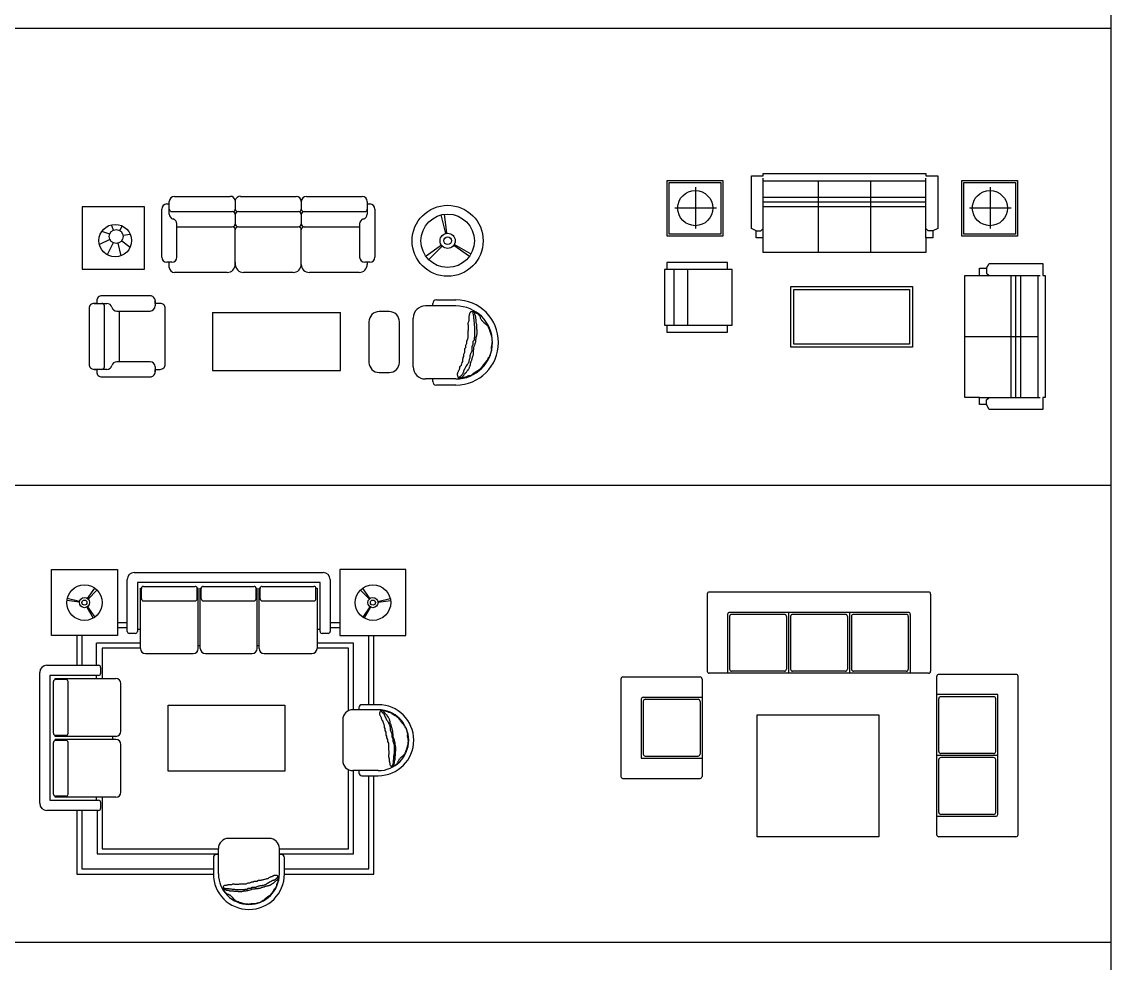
# Model space of a CAD drawing. Header units: millimetres. Extents: x -30782 to 40110, y 35885 to 73818.
# Drawn here: x 29378 to 40110, y 45163 to 54442 of the extents above; entities that cross this region are included whole.
import ezdxf

# ---------------------------------------------------------------- set-up
doc = ezdxf.new("R2010")
doc.units = ezdxf.units.MM
doc.layers.add('www.cad-blocks.net', color=7, linetype='Continuous')

# ---------------------------------------------------------------- blocks, each defined once
blk = doc.blocks.new('A$C78064EA7')
for p, q in [((862, 2741), (862, 3251)), ((932, 3321), (2792, 3321)), ((962, 3221), (962, 2741)), ((2762, 3221), (962, 3221)), ((2762, 2741), (2762, 3221)), ((2862, 3251), (2862, 2741)), ((470, 3064), (542, 3166)), ((476, 3059), (564, 3147)), ((992, 3168), (1002, 3168)), ((992, 2571), (992, 3168)), ((1002, 3061), (1002, 3164)), ((1022, 3184), (1532, 3184)), ((1552, 3168), (1562, 3168)), ((1552, 3061), (1552, 3164)), ((1562, 2571), (1562, 3168)), ((1582, 3168), (1593, 3168)), ((1582, 2571), (1582, 3168)), ((1592, 3061), (1592, 3164)), ((1612, 3184), (2112, 3184)), ((2132, 3168), (2142, 3168)), ((2132, 3061), (2132, 3164)), ((2142, 2571), (2142, 3168)), ((2162, 3168), (2173, 3168)), ((2162, 2571), (2162, 3168)), ((2172, 3061), (2172, 3164)), ((2192, 3184), (2702, 3184)), ((2722, 3168), (2732, 3168)), ((2722, 3061), (2722, 3164)), ((2732, 3168), (2732, 2571)), ((3248, 3059), (3160, 3147)), ((3254, 3064), (3182, 3166)), ((391, 3030), (267, 3045)), ((392, 3036), (271, 3066)), ((1022, 3041), (1532, 3041)), ((1612, 3041), (2112, 3041)), ((2192, 3041), (2702, 3041)), ((3332, 3036), (3453, 3066)), ((3333, 3030), (3457, 3045)), ((466, 2980), (528, 2872)), ((470, 2983), (542, 2881)), ((3254, 2983), (3182, 2881)), ((3259, 2980), (3197, 2872)), ((862, 2824), (766, 2824)), ((2958, 2824), (2862, 2824)), ((366, 2699), (366, 2406)), ((416, 2699), (416, 2406)), ((862, 2774), (766, 2774)), ((942, 2721), (882, 2721)), ((962, 2761), (992, 2761)), ((2732, 2761), (2762, 2761)), ((2842, 2721), (2782, 2721)), ((2958, 2774), (2862, 2774)), ((3241, 2018), (3241, 2699)), ((3291, 2018), (3291, 2699)), ((992, 2624), (560, 2624)), ((560, 2406), (560, 2624)), ((1562, 2601), (1582, 2601)), ((2142, 2601), (2162, 2601)), ((992, 2574), (616, 2574)), ((616, 2574), (616, 2276)), ((1042, 2521), (1512, 2521)), ((1632, 2521), (2092, 2521)), ((2212, 2521), (2682, 2521)), ((70, 2406), (580, 2406)), ((600, 2386), (600, 2326)), ((0, 1046), (0, 2336)), ((580, 2306), (100, 2306)), ((100, 2306), (100, 1076)), ((152, 2276), (750, 2276)), ((152, 2265), (152, 2276)), ((260, 2266), (156, 2266)), ((560, 2276), (560, 2306)), ((136, 1736), (136, 2246)), ((280, 1736), (280, 2246)), ((800, 1756), (800, 2226)), ((3335, 1968), (3085, 1968)), ((3145, 1988), (3145, 1968)), ((3335, 2018), (3175, 2018)), ((3352, 1941), (3349, 1937)), ((3349, 1937), (3349, 1924)), ((3354, 1950), (3352, 1945)), ((3352, 1945), (3352, 1941)), ((3358, 1959), (3354, 1950)), ((3358, 1961), (3356, 1961)), ((3363, 1959), (3358, 1961)), ((3363, 1961), (3358, 1959)), ((3358, 1959), (3363, 1954)), ((3367, 1961), (3363, 1961)), ((3375, 1959), (3363, 1959)), ((3363, 1954), (3365, 1950)), ((3365, 1950), (3369, 1948)), ((3369, 1948), (3373, 1945)), ((3373, 1945), (3375, 1941)), ((3380, 1956), (3375, 1959)), ((3375, 1941), (3380, 1939)), ((3397, 1956), (3380, 1956)), ((3380, 1939), (3384, 1932)), ((3384, 1959), (3382, 1959)), ((3386, 1954), (3384, 1959)), ((3384, 1932), (3389, 1928)), ((3389, 1950), (3386, 1954)), ((3393, 1945), (3389, 1950)), ((3395, 1941), (3393, 1945)), ((3400, 1937), (3395, 1941)), ((3402, 1954), (3397, 1956)), ((3402, 1932), (3400, 1937)), ((3411, 1954), (3402, 1954)), ((3404, 1928), (3402, 1932)), ((3415, 1952), (3411, 1954)), ((3420, 1952), (3415, 1952)), ((3424, 1950), (3420, 1952)), ((3428, 1950), (3424, 1950)), ((3431, 1945), (3428, 1950)), ((3435, 1943), (3431, 1945)), ((3439, 1941), (3435, 1943)), ((3452, 1941), (3439, 1941)), ((3457, 1939), (3452, 1941)), ((3461, 1937), (3457, 1939)), ((3465, 1937), (3461, 1937)), ((3468, 1932), (3465, 1937)), ((3472, 1930), (3468, 1932)), ((2985, 1868), (2985, 1468)), ((3349, 1924), (3352, 1919)), ((3352, 1919), (3352, 1915)), ((3352, 1915), (3354, 1911)), ((3354, 1911), (3356, 1906)), ((3356, 1906), (3356, 1902)), ((3356, 1902), (3360, 1897)), ((3360, 1897), (3363, 1893)), ((3363, 1893), (3365, 1889)), ((3365, 1889), (3365, 1884)), ((3365, 1884), (3367, 1880)), ((3367, 1880), (3367, 1875)), ((3367, 1875), (3369, 1871)), ((3369, 1871), (3373, 1862)), ((3373, 1862), (3382, 1853)), ((3382, 1853), (3382, 1849)), ((3382, 1849), (3384, 1842)), ((3384, 1842), (3386, 1834)), ((3386, 1834), (3391, 1825)), ((3389, 1928), (3393, 1924)), ((3391, 1825), (3391, 1821)), ((3393, 1924), (3395, 1919)), ((3395, 1919), (3397, 1913)), ((3397, 1913), (3400, 1908)), ((3400, 1908), (3400, 1902)), ((3400, 1902), (3402, 1897)), ((3402, 1897), (3404, 1893)), ((3409, 1926), (3404, 1928)), ((3404, 1893), (3409, 1889)), ((3413, 1921), (3409, 1926)), ((3409, 1889), (3409, 1884)), ((3409, 1884), (3413, 1880)), ((3417, 1919), (3413, 1921)), ((3413, 1880), (3417, 1869)), ((3422, 1915), (3417, 1919)), ((3417, 1869), (3426, 1858)), ((3424, 1911), (3422, 1915)), ((3426, 1906), (3424, 1911)), ((3428, 1902), (3426, 1906)), ((3426, 1858), (3431, 1849)), ((3433, 1897), (3428, 1902)), ((3431, 1849), (3435, 1842)), ((3435, 1893), (3433, 1897)), ((3437, 1889), (3435, 1893)), ((3435, 1842), (3437, 1838)), ((3441, 1884), (3437, 1889)), ((3437, 1838), (3441, 1831)), ((3443, 1880), (3441, 1884)), ((3441, 1831), (3443, 1825)), ((3446, 1875), (3443, 1880)), ((3443, 1825), (3446, 1821)), ((3446, 1871), (3446, 1875)), ((3448, 1867), (3446, 1871)), ((3450, 1862), (3448, 1867)), ((3450, 1858), (3450, 1862)), ((3452, 1853), (3450, 1858)), ((3452, 1845), (3452, 1853)), ((3454, 1838), (3452, 1845)), ((3454, 1834), (3454, 1838)), ((3457, 1829), (3454, 1834)), ((3459, 1825), (3457, 1829)), ((3461, 1821), (3459, 1825)), ((3474, 1926), (3472, 1930)), ((3479, 1924), (3474, 1926)), ((3483, 1919), (3479, 1924)), ((3487, 1917), (3483, 1919)), ((3492, 1915), (3487, 1917)), ((3496, 1913), (3492, 1915)), ((3501, 1911), (3496, 1913)), ((3505, 1906), (3501, 1911)), ((3509, 1904), (3505, 1906)), ((3514, 1902), (3509, 1904)), ((3518, 1900), (3514, 1902)), ((3522, 1895), (3518, 1900)), ((3527, 1891), (3522, 1895)), ((3531, 1889), (3527, 1891)), ((3536, 1886), (3531, 1889)), ((3538, 1882), (3536, 1886)), ((3542, 1880), (3538, 1882)), ((3542, 1875), (3542, 1880)), ((3547, 1873), (3542, 1875)), ((3549, 1869), (3547, 1873)), ((3551, 1864), (3549, 1869)), ((3555, 1860), (3551, 1864)), ((3558, 1856), (3555, 1860)), ((3562, 1853), (3558, 1856)), ((3562, 1849), (3562, 1853)), ((3566, 1847), (3562, 1849)), ((3569, 1842), (3566, 1847)), ((3571, 1838), (3569, 1842)), ((3575, 1836), (3571, 1838)), ((3575, 1831), (3575, 1836)), ((3580, 1831), (3575, 1831)), ((3582, 1827), (3580, 1831)), ((3586, 1825), (3582, 1827)), ((3586, 1821), (3586, 1825)), ((3391, 1821), (3393, 1812)), ((3393, 1812), (3393, 1805)), ((3393, 1805), (3395, 1799)), ((3395, 1799), (3395, 1792)), ((3395, 1792), (3400, 1783)), ((3400, 1783), (3400, 1764)), ((3400, 1764), (3409, 1746)), ((3409, 1746), (3409, 1718)), ((3409, 1718), (3417, 1709)), ((3446, 1821), (3446, 1816)), ((3446, 1816), (3448, 1810)), ((3448, 1810), (3448, 1805)), ((3448, 1805), (3450, 1799)), ((3450, 1799), (3452, 1794)), ((3452, 1794), (3452, 1775)), ((3452, 1775), (3454, 1768)), ((3454, 1768), (3457, 1761)), ((3457, 1761), (3459, 1755)), ((3459, 1755), (3461, 1750)), ((3463, 1816), (3461, 1821)), ((3461, 1750), (3463, 1746)), ((3463, 1812), (3463, 1816)), ((3465, 1805), (3463, 1812)), ((3463, 1746), (3465, 1739)), ((3465, 1799), (3465, 1805)), ((3468, 1794), (3465, 1799)), ((3465, 1739), (3468, 1735)), ((3468, 1790), (3468, 1794)), ((3472, 1783), (3468, 1790)), ((3468, 1735), (3470, 1731)), ((3470, 1731), (3470, 1700)), ((3474, 1779), (3472, 1783)), ((3474, 1775), (3474, 1779)), ((3476, 1770), (3474, 1775)), ((3476, 1761), (3476, 1770)), ((3479, 1757), (3476, 1761)), ((3479, 1733), (3479, 1757)), ((3481, 1728), (3479, 1733)), ((3481, 1709), (3481, 1728)), ((3590, 1816), (3586, 1821)), ((3592, 1812), (3590, 1816)), ((3595, 1808), (3592, 1812)), ((3597, 1803), (3595, 1808)), ((3599, 1799), (3597, 1803)), ((3601, 1794), (3599, 1799)), ((3606, 1792), (3601, 1794)), ((3610, 1788), (3606, 1792)), ((3612, 1783), (3610, 1788)), ((3614, 1779), (3612, 1783)), ((3617, 1775), (3614, 1779)), ((3617, 1766), (3617, 1775)), ((3619, 1761), (3617, 1766)), ((3619, 1757), (3619, 1761)), ((3621, 1753), (3619, 1757)), ((3621, 1748), (3621, 1753)), ((3623, 1744), (3621, 1748)), ((3625, 1739), (3623, 1744)), ((3628, 1735), (3625, 1739)), ((3625, 1722), (3628, 1726)), ((3625, 1705), (3625, 1722)), ((3628, 1726), (3628, 1735)), ((136, 1136), (136, 1646)), ((152, 1706), (152, 1716)), ((750, 1706), (152, 1706)), ((750, 1676), (152, 1676)), ((152, 1665), (152, 1676)), ((260, 1716), (156, 1716)), ((260, 1666), (156, 1666)), ((280, 1136), (280, 1646)), ((720, 1686), (720, 1706)), ((720, 1676), (720, 1696)), ((800, 1156), (800, 1626)), ((3417, 1709), (3417, 1691)), ((3417, 1691), (3426, 1674)), ((3426, 1674), (3426, 1656)), ((3426, 1656), (3435, 1639)), ((3435, 1639), (3435, 1634)), ((3435, 1634), (3437, 1630)), ((3437, 1630), (3437, 1571)), ((3470, 1700), (3479, 1683)), ((3479, 1683), (3479, 1656)), ((3479, 1656), (3487, 1647)), ((3483, 1705), (3481, 1709)), ((3483, 1700), (3483, 1705)), ((3485, 1696), (3483, 1700)), ((3487, 1691), (3485, 1696)), ((3492, 1678), (3487, 1691)), ((3487, 1647), (3487, 1636)), ((3487, 1636), (3490, 1632)), ((3490, 1632), (3490, 1628)), ((3490, 1628), (3492, 1623)), ((3494, 1669), (3492, 1678)), ((3492, 1623), (3492, 1538)), ((3496, 1665), (3494, 1669)), ((3496, 1661), (3496, 1665)), ((3498, 1656), (3496, 1661)), ((3498, 1645), (3498, 1656)), ((3501, 1641), (3498, 1645)), ((3501, 1628), (3501, 1641)), ((3503, 1621), (3501, 1628)), ((3505, 1615), (3503, 1621)), ((3505, 1606), (3505, 1615)), ((3628, 1700), (3625, 1705)), ((3625, 1613), (3628, 1617)), ((3625, 1608), (3625, 1613)), ((3628, 1691), (3628, 1700)), ((3630, 1687), (3628, 1691)), ((3628, 1621), (3630, 1626)), ((3628, 1617), (3628, 1621)), ((3630, 1669), (3630, 1687)), ((3632, 1665), (3630, 1669)), ((3630, 1652), (3632, 1656)), ((3630, 1626), (3630, 1652)), ((3632, 1656), (3632, 1665)), ((3437, 1571), (3439, 1564)), ((3439, 1527), (3437, 1523)), ((3437, 1523), (3437, 1505)), ((3437, 1505), (3439, 1501)), ((3439, 1564), (3439, 1527)), ((3487, 1507), (3485, 1496)), ((3490, 1516), (3487, 1512)), ((3487, 1512), (3487, 1507)), ((3492, 1538), (3490, 1529)), ((3490, 1529), (3490, 1516)), ((3501, 1503), (3503, 1510)), ((3501, 1477), (3501, 1503)), ((3503, 1514), (3505, 1518)), ((3503, 1510), (3503, 1514)), ((3507, 1599), (3505, 1606)), ((3505, 1558), (3507, 1562)), ((3505, 1518), (3505, 1558)), ((3507, 1586), (3507, 1599)), ((3509, 1580), (3507, 1586)), ((3507, 1571), (3509, 1575)), ((3507, 1562), (3507, 1571)), ((3509, 1575), (3509, 1580)), ((3551, 1490), (3564, 1503)), ((3564, 1503), (3573, 1510)), ((3573, 1510), (3577, 1514)), ((3577, 1514), (3582, 1516)), ((3582, 1516), (3584, 1521)), ((3584, 1521), (3588, 1523)), ((3588, 1523), (3590, 1527)), ((3590, 1527), (3595, 1529)), ((3595, 1529), (3597, 1533)), ((3597, 1533), (3599, 1538)), ((3599, 1538), (3601, 1542)), ((3601, 1542), (3603, 1549)), ((3603, 1549), (3606, 1553)), ((3606, 1553), (3608, 1558)), ((3608, 1562), (3610, 1566)), ((3608, 1558), (3608, 1562)), ((3610, 1566), (3612, 1571)), ((3612, 1571), (3614, 1575)), ((3614, 1575), (3617, 1582)), ((3617, 1586), (3619, 1591)), ((3617, 1582), (3617, 1586)), ((3619, 1595), (3621, 1599)), ((3619, 1591), (3619, 1595)), ((3621, 1599), (3623, 1604)), ((3623, 1604), (3625, 1608)), ((3439, 1501), (3441, 1496)), ((3441, 1496), (3441, 1492)), ((3441, 1492), (3443, 1488)), ((3443, 1488), (3443, 1461)), ((3443, 1461), (3446, 1457)), ((3446, 1457), (3446, 1448)), ((3446, 1448), (3448, 1444)), ((3448, 1444), (3448, 1439)), ((3448, 1439), (3450, 1435)), ((3450, 1435), (3450, 1426)), ((3450, 1426), (3452, 1422)), ((3452, 1422), (3457, 1418)), ((3457, 1418), (3459, 1413)), ((3459, 1413), (3472, 1413)), ((3474, 1420), (3472, 1415)), ((3472, 1415), (3472, 1413)), ((3472, 1413), (3476, 1411)), ((3476, 1424), (3474, 1420)), ((3479, 1428), (3476, 1424)), ((3476, 1411), (3481, 1413)), ((3481, 1437), (3479, 1433)), ((3479, 1433), (3479, 1428)), ((3483, 1450), (3481, 1446)), ((3481, 1446), (3481, 1437)), ((3481, 1413), (3485, 1415)), ((3485, 1479), (3483, 1472)), ((3483, 1472), (3483, 1450)), ((3485, 1496), (3485, 1479)), ((3485, 1418), (3487, 1422)), ((3485, 1413), (3485, 1418)), ((3485, 1415), (3490, 1418)), ((3487, 1422), (3490, 1426)), ((3490, 1435), (3492, 1439)), ((3490, 1426), (3490, 1435)), ((3490, 1418), (3496, 1422)), ((3492, 1439), (3494, 1444)), ((3494, 1450), (3496, 1455)), ((3494, 1444), (3494, 1450)), ((3496, 1463), (3498, 1468)), ((3496, 1455), (3496, 1463)), ((3496, 1422), (3501, 1424)), ((3498, 1472), (3501, 1477)), ((3498, 1468), (3498, 1472)), ((3501, 1424), (3505, 1426)), ((3505, 1426), (3509, 1426)), ((3509, 1426), (3512, 1431)), ((3512, 1431), (3516, 1431)), ((3516, 1431), (3518, 1435)), ((3518, 1435), (3522, 1439)), ((3522, 1439), (3525, 1444)), ((3525, 1444), (3529, 1446)), ((3529, 1446), (3531, 1450)), ((3531, 1455), (3533, 1461)), ((3531, 1450), (3531, 1455)), ((3533, 1461), (3536, 1466)), ((3536, 1466), (3538, 1470)), ((3538, 1470), (3540, 1474)), ((3540, 1474), (3542, 1479)), ((3542, 1479), (3544, 1483)), ((3544, 1483), (3549, 1485)), ((3549, 1485), (3551, 1490)), ((3335, 1368), (3085, 1368)), ((3145, 1368), (3145, 1348)), ((3175, 1318), (3335, 1318)), ((100, 1076), (580, 1076)), ((152, 1106), (152, 1116)), ((750, 1106), (152, 1106)), ((260, 1116), (156, 1116)), ((560, 1076), (560, 1106)), ((580, 976), (70, 976)), ((600, 1056), (600, 996)), ((2261, 700), (1861, 700)), ((1761, 540), (1741, 540)), ((1761, 350), (1761, 600)), ((2361, 350), (2361, 600)), ((2381, 540), (2361, 540)), ((1711, 510), (1711, 350)), ((2411, 350), (2411, 510)), ((2287, 323), (2282, 321)), ((2291, 325), (2287, 323)), ((2295, 329), (2291, 325)), ((2300, 329), (2295, 329)), ((2304, 331), (2300, 329)), ((2308, 334), (2304, 331)), ((2313, 334), (2308, 334)), ((2317, 336), (2313, 334)), ((2330, 336), (2317, 336)), ((2335, 334), (2330, 336)), ((2339, 334), (2335, 334)), ((2344, 331), (2339, 334)), ((2352, 327), (2344, 331)), ((2348, 323), (2344, 321)), ((2352, 327), (2348, 323)), ((2352, 323), (2355, 327)), ((2355, 323), (2352, 327)), ((2352, 310), (2352, 323)), ((2355, 327), (2355, 329)), ((2355, 318), (2355, 323)), ((1811, 228), (1807, 226)), ((1807, 226), (1807, 213)), ((1815, 233), (1811, 228)), ((1820, 235), (1815, 233)), ((1829, 235), (1820, 235)), ((1833, 237), (1829, 235)), ((1837, 237), (1833, 237)), ((1842, 239), (1837, 237)), ((1851, 239), (1842, 239)), ((1855, 242), (1851, 239)), ((1881, 242), (1855, 242)), ((1886, 244), (1881, 242)), ((1890, 244), (1886, 244)), ((1895, 246), (1890, 244)), ((1899, 248), (1895, 246)), ((1916, 248), (1899, 248)), ((1921, 246), (1916, 248)), ((1958, 246), (1921, 246)), ((1965, 248), (1958, 246)), ((2024, 248), (1965, 248)), ((2028, 250), (2024, 248)), ((2032, 250), (2028, 250)), ((2050, 259), (2032, 250)), ((2068, 259), (2050, 259)), ((2085, 268), (2068, 259)), ((2094, 215), (2076, 206)), ((2103, 268), (2085, 268)), ((2124, 215), (2094, 215)), ((2111, 276), (2103, 268)), ((2140, 276), (2111, 276)), ((2129, 217), (2124, 215)), ((2133, 220), (2129, 217)), ((2140, 222), (2133, 220)), ((2157, 285), (2140, 276)), ((2144, 224), (2140, 222)), ((2149, 226), (2144, 224)), ((2155, 228), (2149, 226)), ((2162, 231), (2155, 228)), ((2177, 285), (2157, 285)), ((2168, 233), (2162, 231)), ((2188, 233), (2168, 233)), ((2186, 290), (2177, 285)), ((2177, 213), (2184, 217)), ((2184, 217), (2188, 217)), ((2192, 290), (2186, 290)), ((2192, 235), (2188, 233)), ((2188, 217), (2192, 220)), ((2199, 292), (2192, 290)), ((2199, 237), (2192, 235)), ((2192, 220), (2199, 220)), ((2206, 292), (2199, 292)), ((2203, 237), (2199, 237)), ((2199, 220), (2206, 222)), ((2210, 239), (2203, 237)), ((2214, 294), (2206, 292)), ((2206, 222), (2210, 222)), ((2214, 239), (2210, 239)), ((2210, 222), (2214, 224)), ((2219, 294), (2214, 294)), ((2219, 242), (2214, 239)), ((2214, 224), (2219, 226)), ((2227, 299), (2219, 294)), ((2225, 244), (2219, 242)), ((2219, 226), (2223, 228)), ((2223, 228), (2227, 231)), ((2232, 248), (2225, 244)), ((2236, 301), (2227, 299)), ((2227, 231), (2232, 231)), ((2236, 250), (2232, 248)), ((2232, 231), (2238, 233)), ((2243, 303), (2236, 301)), ((2243, 255), (2236, 250)), ((2238, 233), (2247, 233)), ((2247, 303), (2243, 303)), ((2252, 259), (2243, 255)), ((2256, 312), (2247, 303)), ((2247, 233), (2252, 235)), ((2263, 268), (2252, 259)), ((2252, 235), (2256, 235)), ((2265, 316), (2256, 312)), ((2256, 235), (2260, 237)), ((2260, 237), (2265, 239)), ((2273, 272), (2263, 268)), ((2269, 318), (2265, 316)), ((2265, 239), (2269, 239)), ((2273, 318), (2269, 318)), ((2269, 239), (2273, 242)), ((2278, 321), (2273, 318)), ((2278, 276), (2273, 272)), ((2273, 242), (2278, 244)), ((2282, 321), (2278, 321)), ((2282, 276), (2278, 276)), ((2278, 244), (2282, 248)), ((2287, 281), (2282, 276)), ((2282, 248), (2287, 250)), ((2291, 283), (2287, 281)), ((2287, 250), (2291, 253)), ((2295, 285), (2291, 283)), ((2291, 253), (2295, 257)), ((2302, 285), (2295, 285)), ((2295, 257), (2300, 259)), ((2300, 259), (2304, 261)), ((2306, 288), (2302, 285)), ((2304, 261), (2308, 263)), ((2313, 290), (2306, 288)), ((2308, 263), (2313, 268)), ((2317, 292), (2313, 290)), ((2313, 268), (2315, 272)), ((2315, 272), (2319, 276)), ((2322, 296), (2317, 292)), ((2319, 276), (2322, 281)), ((2326, 301), (2322, 296)), ((2322, 281), (2326, 283)), ((2324, 213), (2326, 217)), ((2333, 305), (2326, 301)), ((2326, 283), (2330, 285)), ((2326, 217), (2330, 220)), ((2330, 285), (2335, 290)), ((2330, 224), (2333, 228)), ((2330, 220), (2330, 224)), ((2335, 310), (2333, 305)), ((2333, 228), (2335, 233)), ((2339, 312), (2335, 310)), ((2335, 290), (2339, 292)), ((2335, 246), (2337, 250)), ((2335, 233), (2335, 246)), ((2337, 250), (2339, 255)), ((2341, 316), (2339, 312)), ((2339, 292), (2344, 296)), ((2339, 255), (2344, 257)), ((2344, 321), (2341, 316)), ((2344, 296), (2348, 299)), ((2344, 261), (2346, 266)), ((2344, 257), (2344, 261)), ((2346, 270), (2348, 274)), ((2346, 266), (2346, 270)), ((2348, 299), (2352, 301)), ((2348, 283), (2350, 288)), ((2348, 274), (2348, 283)), ((2350, 305), (2352, 310)), ((2350, 288), (2350, 305)), ((2352, 301), (2352, 303)), ((1807, 213), (1805, 209)), ((1805, 209), (1807, 204)), ((1809, 213), (1807, 213)), ((1807, 204), (1809, 200)), ((1807, 200), (1811, 200)), ((1813, 211), (1809, 213)), ((1809, 200), (1811, 195)), ((1811, 200), (1815, 198)), ((1811, 195), (1815, 189)), ((1818, 209), (1813, 211)), ((1815, 198), (1820, 195)), ((1815, 189), (1818, 185)), ((1822, 206), (1818, 209)), ((1818, 185), (1820, 180)), ((1820, 195), (1829, 195)), ((1820, 180), (1820, 176)), ((1820, 176), (1824, 174)), ((1826, 206), (1822, 206)), ((1824, 174), (1824, 169)), ((1824, 169), (1829, 167)), ((1831, 204), (1826, 206)), ((1829, 195), (1833, 193)), ((1829, 167), (1833, 163)), ((1840, 204), (1831, 204)), ((1833, 193), (1837, 191)), ((1833, 163), (1837, 160)), ((1837, 191), (1844, 191)), ((1837, 160), (1840, 156)), ((1844, 202), (1840, 204)), ((1840, 156), (1844, 154)), ((1866, 202), (1844, 202)), ((1844, 191), (1848, 189)), ((1844, 154), (1848, 154)), ((1848, 189), (1857, 189)), ((1848, 154), (1855, 152)), ((1855, 152), (1859, 149)), ((1857, 189), (1862, 187)), ((1859, 149), (1864, 147)), ((1862, 187), (1866, 187)), ((1864, 147), (1868, 145)), ((1873, 200), (1866, 202)), ((1866, 187), (1870, 185)), ((1868, 145), (1873, 143)), ((1870, 185), (1897, 185)), ((1890, 200), (1873, 200)), ((1873, 143), (1877, 141)), ((1877, 141), (1879, 136)), ((1879, 136), (1884, 134)), ((1884, 134), (1897, 121)), ((1901, 198), (1890, 200)), ((1897, 185), (1903, 183)), ((1897, 121), (1903, 112)), ((1905, 198), (1901, 198)), ((1903, 183), (1908, 183)), ((1903, 112), (1908, 108)), ((1910, 195), (1905, 198)), ((1908, 183), (1912, 180)), ((1908, 108), (1910, 104)), ((1923, 195), (1910, 195)), ((1912, 180), (1951, 180)), ((1932, 193), (1923, 195)), ((2017, 193), (1932, 193)), ((1951, 180), (1956, 178)), ((1956, 178), (1965, 178)), ((1965, 178), (1969, 176)), ((1969, 176), (1973, 176)), ((1973, 176), (1980, 178)), ((1980, 178), (1993, 178)), ((1993, 178), (2000, 180)), ((2000, 180), (2008, 180)), ((2008, 180), (2015, 183)), ((2015, 183), (2021, 185)), ((2021, 195), (2017, 193)), ((2026, 195), (2021, 195)), ((2021, 185), (2035, 185)), ((2030, 198), (2026, 195)), ((2041, 198), (2030, 198)), ((2035, 185), (2039, 187)), ((2039, 187), (2050, 187)), ((2050, 206), (2041, 198)), ((2076, 206), (2050, 206)), ((2050, 187), (2054, 189)), ((2054, 189), (2059, 189)), ((2059, 189), (2063, 191)), ((2063, 191), (2072, 193)), ((2072, 193), (2085, 198)), ((2085, 198), (2089, 200)), ((2089, 200), (2094, 202)), ((2094, 202), (2098, 202)), ((2098, 202), (2103, 204)), ((2103, 204), (2122, 204)), ((2122, 204), (2127, 206)), ((2127, 206), (2151, 206)), ((2151, 206), (2155, 209)), ((2155, 209), (2164, 209)), ((2164, 209), (2168, 211)), ((2168, 211), (2173, 211)), ((2173, 211), (2177, 213)), ((2225, 110), (2230, 110)), ((2225, 106), (2225, 110)), ((2230, 110), (2232, 114)), ((2232, 114), (2236, 117)), ((2236, 117), (2241, 119)), ((2241, 119), (2243, 123)), ((2243, 123), (2247, 123)), ((2247, 123), (2249, 127)), ((2249, 127), (2254, 130)), ((2254, 130), (2258, 134)), ((2258, 134), (2263, 136)), ((2263, 136), (2267, 138)), ((2267, 138), (2269, 143)), ((2269, 143), (2273, 143)), ((2273, 143), (2276, 147)), ((2276, 147), (2280, 149)), ((2280, 149), (2282, 154)), ((2282, 154), (2284, 158)), ((2284, 158), (2289, 163)), ((2289, 163), (2293, 167)), ((2293, 167), (2295, 171)), ((2295, 171), (2298, 176)), ((2298, 176), (2300, 180)), ((2300, 180), (2304, 185)), ((2304, 185), (2306, 189)), ((2306, 189), (2308, 193)), ((2308, 193), (2311, 198)), ((2311, 198), (2313, 202)), ((2313, 202), (2317, 206)), ((2317, 206), (2319, 211)), ((2319, 211), (2324, 213)), ((1910, 104), (1914, 101)), ((1914, 101), (1916, 97)), ((1916, 97), (1921, 95)), ((1921, 95), (1923, 90)), ((1923, 90), (1927, 88)), ((1927, 88), (1932, 86)), ((1932, 86), (1936, 84)), ((1936, 84), (1943, 82)), ((1943, 82), (1947, 79)), ((1947, 79), (1951, 77)), ((1951, 77), (1956, 77)), ((1956, 77), (1960, 75)), ((1960, 75), (1965, 73)), ((1965, 73), (1969, 71)), ((1969, 71), (1976, 68)), ((1976, 68), (1980, 68)), ((1980, 68), (1984, 66)), ((1984, 66), (1989, 66)), ((1989, 66), (1993, 64)), ((1993, 64), (1998, 62)), ((1998, 62), (2002, 60)), ((2002, 60), (2006, 60)), ((2006, 60), (2010, 57)), ((2010, 57), (2015, 57)), ((2015, 57), (2019, 55)), ((2019, 55), (2046, 55)), ((2046, 55), (2050, 53)), ((2050, 53), (2059, 53)), ((2059, 53), (2063, 55)), ((2063, 55), (2081, 55)), ((2081, 55), (2085, 57)), ((2085, 57), (2094, 57)), ((2094, 57), (2098, 60)), ((2098, 60), (2116, 60)), ((2116, 60), (2120, 57)), ((2120, 57), (2129, 57)), ((2129, 57), (2133, 60)), ((2133, 60), (2138, 62)), ((2138, 62), (2142, 64)), ((2142, 64), (2146, 64)), ((2146, 64), (2151, 66)), ((2151, 66), (2155, 66)), ((2155, 66), (2160, 68)), ((2160, 68), (2168, 68)), ((2168, 68), (2173, 71)), ((2173, 71), (2177, 73)), ((2177, 73), (2181, 75)), ((2181, 75), (2186, 79)), ((2186, 79), (2188, 84)), ((2188, 84), (2192, 86)), ((2192, 86), (2197, 88)), ((2197, 88), (2201, 90)), ((2201, 90), (2206, 93)), ((2206, 93), (2210, 95)), ((2210, 95), (2214, 99)), ((2214, 99), (2219, 99)), ((2219, 99), (2221, 104)), ((2221, 104), (2225, 106))]:
    blk.add_line(p, q)
for points in [[(766, 2699), (116, 2699), (116, 3349), (766, 3349)], [(2958, 2699), (3608, 2699), (3608, 3349), (2958, 3349)], [(1266, 1362), (1266, 2012), (2416, 2012), (2416, 1362)]]:
    blk.add_lwpolyline(points, close=True)
for points in [[(3091, 1968), (3091, 2624), (2732, 2624)], [(3041, 1957), (3041, 2574), (2732, 2574)], [(2361, 599), (3041, 599), (3041, 1378)], [(2361, 549), (3091, 549), (3091, 1368)], [(2411, 349), (3291, 349), (3291, 1318)], [(2411, 399), (3241, 399), (3241, 1318)], [(616, 1106), (616, 599), (1761, 599)], [(366, 976), (366, 349), (1711, 349)], [(416, 976), (416, 399), (1711, 399)], [(566, 976), (566, 549), (1761, 549)]]:
    blk.add_lwpolyline(points)
for centre, radius in [((441, 3024), 175), ((3283, 3024), 175), ((441, 3024), 50), ((441, 3024), 25), ((3283, 3024), 50), ((3283, 3024), 25)]:
    blk.add_circle(centre, radius)
for centre, radius, start, end in [((932, 3251), 70, 90, 180), ((2792, 3251), 70, 0, 90), ((1022, 3164), 20, 90, 180), ((1532, 3164), 20, 0, 90), ((1612, 3164), 20, 90, 180), ((2112, 3164), 20, 0, 90), ((2192, 3164), 20, 90, 180), ((2702, 3164), 20, 0, 90), ((1022, 3061), 20, 180, 270), ((1532, 3061), 20, 270, 0), ((1612, 3061), 20, 180, 270), ((2112, 3061), 20, 270, 0), ((2192, 3061), 20, 180, 270), ((2702, 3061), 20, 270, 0), ((882, 2741), 20, 180, 270), ((942, 2741), 20, 270, 0), ((2782, 2741), 20, 180, 270), ((2842, 2741), 20, 270, 0), ((1042, 2571), 50, 180, 270), ((1512, 2571), 50, 270, 0), ((1632, 2571), 50, 180, 270), ((2092, 2571), 50, 270, 0), ((2212, 2571), 50, 180, 270), ((2682, 2571), 50, 270, 0), ((70, 2336), 70, 90, 180), ((580, 2386), 20, 0, 90), ((156, 2246), 20, 90, 180), ((260, 2246), 20, 0, 90), ((580, 2326), 20, 270, 0), ((750, 2226), 50, 0, 90), ((3085, 1868), 100, 90, 180), ((3175, 1988), 30, 90, 180), ((3335, 1668), 350, 270, 90), ((3335, 1668), 300, 270, 90), ((156, 1736), 20, 180, 270), ((260, 1736), 20, 270, 0), ((750, 1756), 50, 270, 0), ((156, 1646), 20, 90, 180), ((260, 1646), 20, 0, 90), ((750, 1626), 50, 0, 90), ((3085, 1468), 100, 180, 270), ((3175, 1348), 30, 180, 270), ((156, 1136), 20, 180, 270), ((260, 1136), 20, 270, 0), ((580, 1056), 20, 0, 90), ((750, 1156), 50, 270, 0), ((70, 1046), 70, 180, 270), ((580, 996), 20, 270, 0), ((1861, 600), 100, 90, 180), ((2261, 600), 100, 0, 90), ((1741, 510), 30, 90, 180), ((2381, 510), 30, 0, 90), ((2061, 350), 350, 180, 0), ((2061, 350), 300, 180, 360)]:
    blk.add_arc(centre, radius, start, end)
blk = doc.blocks.new('A$C3C3A1909')
for p, q in [((851, 2391), (851, 1631)), ((3031, 2411), (871, 2411)), ((3051, 2391), (3051, 1631)), ((1051, 2191), (1051, 1611)), ((2831, 2211), (1071, 2211)), ((1071, 2171), (1071, 1651)), ((1611, 2191), (1091, 2191)), ((1631, 2171), (1631, 1651)), ((1651, 2211), (1651, 1611)), ((1671, 2171), (1671, 1651)), ((2211, 2191), (1691, 2191)), ((2231, 2171), (2231, 1651)), ((2251, 2211), (2251, 1611)), ((2271, 2171), (2271, 1651)), ((2811, 2191), (2291, 2191)), ((2831, 2171), (2831, 1651)), ((2851, 2191), (2851, 1611)), ((3031, 1611), (871, 1611)), ((1611, 1631), (1091, 1631)), ((2211, 1631), (1691, 1631)), ((2811, 1631), (2291, 1631)), ((0, 1554), (0, 594)), ((20, 1574), (780, 1574)), ((800, 1554), (800, 594)), ((3112, 20), (3112, 1580)), ((3892, 1600), (3132, 1600)), ((3912, 20), (3912, 1580)), ((3712, 1400), (3112, 1400)), ((3712, 220), (3712, 1400)), ((200, 1354), (200, 774)), ((220, 1374), (800, 1374)), ((220, 1334), (220, 814)), ((240, 1354), (760, 1354)), ((780, 1334), (780, 814)), ((3132, 840), (3132, 1360)), ((3672, 1380), (3152, 1380)), ((3692, 840), (3692, 1360)), ((200, 774), (800, 774)), ((240, 794), (760, 794)), ((3712, 800), (3112, 800)), ((3132, 240), (3132, 760)), ((3672, 820), (3152, 820)), ((3672, 780), (3152, 780)), ((3692, 240), (3692, 760)), ((20, 574), (780, 574)), ((3672, 220), (3152, 220)), ((3692, 200), (3112, 200)), ((3892, 0), (3132, 0))]:
    blk.add_line(p, q)
blk.add_lwpolyline([(1341, 1200), (2541, 1200), (2541, 0), (1341, 0)], close=True)
for centre, start, end in [((871, 2391), 90, 180), ((3031, 2391), 0, 90), ((1071, 2191), 90, 180), ((1091, 2171), 90, 180), ((1611, 2171), 0, 90), ((1691, 2171), 90, 180), ((2211, 2171), 0, 90), ((2291, 2171), 90, 180), ((2811, 2171), 0, 90), ((2831, 2191), 0, 90), ((871, 1631), 180, 270), ((1091, 1651), 180, 270), ((1611, 1651), 270, 0), ((1691, 1651), 180, 270), ((2211, 1651), 270, 0), ((2291, 1651), 180, 270), ((2811, 1651), 270, 0), ((3031, 1631), 270, 0), ((20, 1554), 90, 180), ((780, 1554), 0, 90), ((3132, 1580), 90, 180), ((3892, 1580), 0, 90), ((220, 1354), 90, 180), ((240, 1334), 90, 180), ((760, 1334), 0, 90), ((3152, 1360), 90, 180), ((3672, 1360), 0, 90), ((240, 814), 180, 270), ((760, 814), 270, 0), ((3152, 840), 180, 270), ((3152, 760), 90, 180), ((3672, 840), 270, 0), ((3672, 760), 0, 90), ((20, 594), 180, 270), ((780, 594), 270, 0), ((3152, 240), 180, 270), ((3672, 240), 270, 0), ((3692, 220), 270, 0), ((3132, 20), 180, 270), ((3892, 20), 270, 0)]:
    blk.add_arc(centre, 20, start, end)
blk = doc.blocks.new('A$C7449423C')
for p, q in [((0.909, 1.86), (1.46, 1.86)), ((1.559, 1.86), (2.109, 1.86)), ((2.209, 1.86), (2.759, 1.86)), ((0, 1.756), (0, 1.141)), ((0.615, 1.756), (0, 1.756)), ((0.615, 1.141), (0.615, 1.756)), ((0.784, 1.26), (0.784, 1.735)), ((0.834, 1.785), (0.859, 1.785)), ((0.859, 1.685), (0.859, 1.81)), ((0.859, 1.785), (0.859, 1.81)), ((1.509, 1.821), (1.509, 1.735)), ((2.159, 1.81), (2.159, 1.735)), ((2.809, 1.81), (2.809, 1.685)), ((2.809, 1.81), (2.809, 1.785)), ((2.809, 1.785), (2.834, 1.785)), ((2.884, 1.735), (2.884, 1.26)), ((0.884, 1.71), (1.479, 1.71)), ((1.509, 1.68), (1.509, 1.59)), ((1.539, 1.71), (2.129, 1.71)), ((2.159, 1.68), (2.159, 1.59)), ((2.189, 1.71), (2.784, 1.71)), ((3.583, 1.495), (3.538, 1.677)), ((3.592, 1.497), (3.569, 1.683)), ((0.272, 1.487), (0.193, 1.513)), ((0.31, 1.528), (0.288, 1.579)), ((0.371, 1.524), (0.396, 1.567)), ((0.934, 1.26), (0.934, 1.589)), ((0.934, 1.56), (1.479, 1.56)), ((1.509, 1.19), (1.509, 1.53)), ((1.539, 1.56), (2.129, 1.56)), ((2.159, 1.19), (2.159, 1.53)), ((2.189, 1.56), (2.734, 1.56)), ((2.734, 1.589), (2.734, 1.26)), ((0.274, 1.436), (0.17, 1.387)), ((0.306, 1.403), (0.248, 1.284)), ((0.352, 1.398), (0.381, 1.274)), ((0.39, 1.423), (0.472, 1.359)), ((0.404, 1.476), (0.473, 1.487)), ((3.54, 1.379), (3.388, 1.27)), ((3.548, 1.369), (3.416, 1.237)), ((3.663, 1.379), (3.815, 1.27)), ((3.667, 1.385), (3.829, 1.292)), ((0.884, 1.21), (0.834, 1.21)), ((0.859, 1.21), (0.834, 1.21)), ((0.859, 1.16), (0.859, 1.21)), ((1.509, 1.21), (1.509, 1.19)), ((1.509, 1.19), (1.509, 1.19)), ((2.834, 1.21), (2.784, 1.21)), ((2.834, 1.21), (2.809, 1.21)), ((2.809, 1.21), (2.809, 1.19)), ((0, 1.141), (0.615, 1.141)), ((1.429, 1.11), (0.909, 1.11)), ((2.079, 1.11), (1.589, 1.11)), ((2.729, 1.11), (2.239, 1.11)), ((0.119, 0.805), (0.245, 0.805)), ((0.219, 0.18), (0.219, 0.78)), ((0.719, 0.83), (0.719, 0.78)), ((3.682, 0.78), (3.382, 0.78)), ((3.454, 0.78), (3.454, 0.804)), ((3.49, 0.84), (3.682, 0.84)), ((0.341, 0.73), (0.669, 0.73)), ((0.369, 0.23), (0.369, 0.73)), ((1.285, 0.714), (1.285, 0.145)), ((1.285, 0.714), (2.545, 0.714)), ((2.545, 0.145), (2.545, 0.714)), ((3.262, 0.18), (3.262, 0.66)), ((3.812, 0.668), (3.814, 0.673)), ((3.812, 0.636), (3.812, 0.668)), ((3.814, 0.684), (3.817, 0.689)), ((3.814, 0.673), (3.814, 0.684)), ((3.817, 0.694), (3.82, 0.699)), ((3.817, 0.689), (3.817, 0.694)), ((3.82, 0.71), (3.822, 0.715)), ((3.82, 0.699), (3.82, 0.71)), ((3.822, 0.715), (3.828, 0.72)), ((3.828, 0.72), (3.83, 0.726)), ((3.83, 0.726), (3.846, 0.726)), ((3.846, 0.726), (3.851, 0.728)), ((3.846, 0.723), (3.846, 0.726)), ((3.849, 0.718), (3.846, 0.723)), ((3.851, 0.712), (3.849, 0.718)), ((3.851, 0.728), (3.856, 0.726)), ((3.854, 0.707), (3.851, 0.712)), ((3.854, 0.702), (3.854, 0.707)), ((3.856, 0.697), (3.854, 0.702)), ((3.856, 0.726), (3.862, 0.723)), ((3.856, 0.686), (3.856, 0.697)), ((3.859, 0.681), (3.856, 0.686)), ((3.859, 0.655), (3.859, 0.681)), ((3.862, 0.647), (3.859, 0.655)), ((3.862, 0.726), (3.862, 0.72)), ((3.862, 0.723), (3.867, 0.72)), ((3.862, 0.72), (3.864, 0.715)), ((3.862, 0.626), (3.862, 0.647)), ((3.864, 0.715), (3.867, 0.71)), ((3.867, 0.72), (3.875, 0.715)), ((3.867, 0.71), (3.867, 0.699)), ((3.867, 0.699), (3.869, 0.694)), ((3.869, 0.694), (3.872, 0.689)), ((3.872, 0.689), (3.872, 0.681)), ((3.872, 0.681), (3.875, 0.676)), ((3.875, 0.715), (3.88, 0.712)), ((3.875, 0.676), (3.875, 0.665)), ((3.875, 0.665), (3.877, 0.66)), ((3.877, 0.66), (3.877, 0.655)), ((3.877, 0.655), (3.88, 0.649)), ((3.88, 0.712), (3.885, 0.71)), ((3.88, 0.649), (3.88, 0.618)), ((3.885, 0.71), (3.89, 0.71)), ((3.89, 0.71), (3.893, 0.705)), ((3.893, 0.705), (3.898, 0.705)), ((3.898, 0.705), (3.901, 0.699)), ((3.901, 0.699), (3.906, 0.694)), ((3.906, 0.694), (3.909, 0.689)), ((3.909, 0.689), (3.914, 0.686)), ((3.914, 0.686), (3.917, 0.681)), ((3.917, 0.681), (3.917, 0.676)), ((3.917, 0.676), (3.92, 0.668)), ((3.92, 0.668), (3.922, 0.663)), ((3.922, 0.663), (3.925, 0.657)), ((3.925, 0.657), (3.927, 0.652)), ((3.927, 0.652), (3.93, 0.647)), ((3.93, 0.647), (3.933, 0.641)), ((3.804, 0.615), (3.806, 0.62)), ((3.804, 0.594), (3.804, 0.615)), ((3.806, 0.589), (3.804, 0.594)), ((3.804, 0.536), (3.806, 0.544)), ((3.806, 0.62), (3.809, 0.626)), ((3.806, 0.544), (3.806, 0.589)), ((3.809, 0.631), (3.812, 0.636)), ((3.809, 0.626), (3.809, 0.631)), ((3.864, 0.613), (3.862, 0.626)), ((3.864, 0.607), (3.864, 0.613)), ((3.867, 0.602), (3.864, 0.607)), ((3.867, 0.586), (3.867, 0.602)), ((3.869, 0.576), (3.867, 0.586)), ((3.869, 0.473), (3.869, 0.576)), ((3.88, 0.618), (3.883, 0.61)), ((3.883, 0.61), (3.883, 0.605)), ((3.883, 0.605), (3.885, 0.6)), ((3.885, 0.6), (3.885, 0.552)), ((3.885, 0.552), (3.888, 0.547)), ((3.888, 0.547), (3.888, 0.536)), ((3.933, 0.641), (3.938, 0.639)), ((3.938, 0.639), (3.941, 0.634)), ((3.941, 0.634), (3.956, 0.618)), ((3.956, 0.618), (3.967, 0.61)), ((3.967, 0.61), (3.972, 0.605)), ((3.972, 0.605), (3.977, 0.602)), ((3.977, 0.602), (3.98, 0.597)), ((3.98, 0.597), (3.985, 0.594)), ((3.985, 0.594), (3.988, 0.589)), ((3.988, 0.589), (3.993, 0.586)), ((3.993, 0.586), (3.996, 0.581)), ((3.996, 0.581), (3.998, 0.576)), ((3.998, 0.576), (4.001, 0.571)), ((4.001, 0.571), (4.004, 0.563)), ((4.004, 0.563), (4.006, 0.557)), ((4.006, 0.557), (4.009, 0.552)), ((4.009, 0.552), (4.009, 0.547)), ((4.009, 0.547), (4.012, 0.542)), ((4.012, 0.542), (4.014, 0.536)), ((3.791, 0.434), (3.801, 0.455)), ((3.791, 0.413), (3.791, 0.434)), ((3.801, 0.46), (3.804, 0.465)), ((3.801, 0.455), (3.801, 0.46)), ((3.804, 0.465), (3.804, 0.536)), ((3.854, 0.434), (3.864, 0.445)), ((3.854, 0.402), (3.854, 0.434)), ((3.864, 0.458), (3.867, 0.463)), ((3.864, 0.445), (3.864, 0.458)), ((3.867, 0.468), (3.869, 0.473)), ((3.867, 0.463), (3.867, 0.468)), ((3.877, 0.434), (3.875, 0.429)), ((3.88, 0.452), (3.877, 0.447)), ((3.877, 0.447), (3.877, 0.434)), ((3.883, 0.476), (3.88, 0.468)), ((3.88, 0.468), (3.88, 0.452)), ((3.885, 0.484), (3.883, 0.476)), ((3.888, 0.502), (3.885, 0.494)), ((3.885, 0.494), (3.885, 0.484)), ((3.888, 0.536), (3.89, 0.531)), ((3.89, 0.526), (3.888, 0.518)), ((3.888, 0.518), (3.888, 0.502)), ((3.89, 0.531), (3.89, 0.526)), ((4.014, 0.536), (4.017, 0.531)), ((4.017, 0.531), (4.019, 0.523)), ((4.019, 0.523), (4.019, 0.518)), ((4.019, 0.518), (4.022, 0.513)), ((4.022, 0.513), (4.022, 0.508)), ((4.022, 0.508), (4.025, 0.502)), ((4.025, 0.502), (4.027, 0.497)), ((4.027, 0.497), (4.03, 0.492)), ((4.03, 0.492), (4.03, 0.486)), ((4.03, 0.486), (4.033, 0.481)), ((4.033, 0.481), (4.033, 0.476)), ((4.033, 0.476), (4.035, 0.471)), ((4.035, 0.471), (4.035, 0.439)), ((4.035, 0.439), (4.038, 0.434)), ((4.038, 0.434), (4.038, 0.423)), ((3.759, 0.305), (3.77, 0.326)), ((3.77, 0.36), (3.78, 0.371)), ((3.77, 0.326), (3.77, 0.36)), ((3.78, 0.392), (3.791, 0.413)), ((3.78, 0.371), (3.78, 0.392)), ((3.833, 0.321), (3.836, 0.326)), ((3.836, 0.326), (3.838, 0.334)), ((3.838, 0.334), (3.841, 0.339)), ((3.841, 0.339), (3.843, 0.344)), ((3.843, 0.381), (3.854, 0.402)), ((3.843, 0.344), (3.843, 0.381)), ((3.856, 0.347), (3.854, 0.342)), ((3.854, 0.342), (3.854, 0.313)), ((3.859, 0.376), (3.856, 0.371)), ((3.856, 0.371), (3.856, 0.347)), ((3.862, 0.387), (3.859, 0.381)), ((3.859, 0.381), (3.859, 0.376)), ((3.864, 0.392), (3.862, 0.387)), ((3.869, 0.407), (3.864, 0.392)), ((3.872, 0.418), (3.869, 0.407)), ((3.875, 0.423), (3.872, 0.418)), ((3.875, 0.429), (3.875, 0.423)), ((4.027, 0.329), (4.025, 0.323)), ((4.025, 0.323), (4.025, 0.318)), ((4.03, 0.334), (4.027, 0.329)), ((4.033, 0.381), (4.03, 0.376)), ((4.03, 0.376), (4.03, 0.355)), ((4.03, 0.355), (4.033, 0.35)), ((4.033, 0.339), (4.03, 0.334)), ((4.035, 0.397), (4.033, 0.392)), ((4.033, 0.392), (4.033, 0.381)), ((4.033, 0.35), (4.033, 0.339)), ((4.038, 0.423), (4.035, 0.418)), ((4.035, 0.418), (4.035, 0.397)), ((0.669, 0.23), (0.341, 0.23)), ((3.741, 0.21), (3.743, 0.221)), ((3.743, 0.221), (3.749, 0.231)), ((3.749, 0.237), (3.751, 0.247)), ((3.749, 0.231), (3.749, 0.237)), ((3.751, 0.255), (3.754, 0.263)), ((3.751, 0.247), (3.751, 0.255)), ((3.754, 0.271), (3.759, 0.281)), ((3.754, 0.263), (3.754, 0.271)), ((3.759, 0.281), (3.759, 0.305)), ((3.801, 0.21), (3.804, 0.216)), ((3.804, 0.216), (3.809, 0.224)), ((3.809, 0.224), (3.812, 0.231)), ((3.812, 0.231), (3.814, 0.237)), ((3.814, 0.242), (3.817, 0.25)), ((3.814, 0.237), (3.814, 0.242)), ((3.817, 0.255), (3.82, 0.263)), ((3.817, 0.25), (3.817, 0.255)), ((3.82, 0.263), (3.822, 0.268)), ((3.822, 0.292), (3.825, 0.3)), ((3.822, 0.268), (3.822, 0.292)), ((3.825, 0.216), (3.822, 0.208)), ((3.825, 0.3), (3.828, 0.308)), ((3.828, 0.226), (3.825, 0.221)), ((3.825, 0.221), (3.825, 0.216)), ((3.828, 0.308), (3.83, 0.315)), ((3.83, 0.231), (3.828, 0.226)), ((3.83, 0.315), (3.833, 0.321)), ((3.833, 0.237), (3.83, 0.231)), ((3.836, 0.242), (3.833, 0.237)), ((3.838, 0.255), (3.836, 0.247)), ((3.836, 0.247), (3.836, 0.242)), ((3.841, 0.268), (3.838, 0.263)), ((3.838, 0.263), (3.838, 0.255)), ((3.846, 0.281), (3.841, 0.273)), ((3.841, 0.273), (3.841, 0.268)), ((3.849, 0.287), (3.846, 0.281)), ((3.851, 0.297), (3.849, 0.292)), ((3.849, 0.292), (3.849, 0.287)), ((3.854, 0.313), (3.851, 0.308)), ((3.851, 0.308), (3.851, 0.297)), ((3.964, 0.216), (3.962, 0.21)), ((3.969, 0.218), (3.964, 0.216)), ((3.975, 0.224), (3.969, 0.224)), ((3.969, 0.224), (3.969, 0.218)), ((3.977, 0.229), (3.975, 0.224)), ((3.982, 0.231), (3.977, 0.229)), ((3.988, 0.242), (3.982, 0.237)), ((3.982, 0.237), (3.982, 0.231)), ((3.99, 0.247), (3.988, 0.242)), ((3.993, 0.252), (3.99, 0.247)), ((3.996, 0.258), (3.993, 0.252)), ((3.998, 0.263), (3.996, 0.258)), ((4.001, 0.268), (3.998, 0.263)), ((4.006, 0.271), (4.001, 0.268)), ((4.012, 0.276), (4.006, 0.271)), ((4.014, 0.281), (4.012, 0.276)), ((4.017, 0.287), (4.014, 0.281)), ((4.019, 0.292), (4.017, 0.287)), ((4.022, 0.308), (4.019, 0.302)), ((4.019, 0.302), (4.019, 0.292)), ((4.025, 0.318), (4.022, 0.313)), ((4.022, 0.313), (4.022, 0.308)), ((0.245, 0.155), (0.119, 0.155)), ((0.719, 0.18), (0.719, 0.13)), ((1.285, 0.145), (2.545, 0.145)), ((3.699, 0.113), (3.701, 0.118)), ((3.699, 0.097), (3.699, 0.113)), ((3.701, 0.124), (3.704, 0.129)), ((3.701, 0.118), (3.701, 0.124)), ((3.704, 0.129), (3.707, 0.134)), ((3.707, 0.14), (3.712, 0.145)), ((3.707, 0.134), (3.707, 0.14)), ((3.712, 0.145), (3.714, 0.15)), ((3.714, 0.15), (3.717, 0.155)), ((3.717, 0.16), (3.72, 0.166)), ((3.717, 0.155), (3.717, 0.16)), ((3.72, 0.171), (3.722, 0.176)), ((3.72, 0.166), (3.72, 0.171)), ((3.722, 0.176), (3.728, 0.187)), ((3.728, 0.187), (3.738, 0.197)), ((3.738, 0.203), (3.741, 0.21)), ((3.738, 0.197), (3.738, 0.203)), ((3.741, 0.102), (3.746, 0.108)), ((3.746, 0.108), (3.751, 0.113)), ((3.751, 0.113), (3.754, 0.118)), ((3.754, 0.118), (3.756, 0.126)), ((3.756, 0.126), (3.759, 0.132)), ((3.759, 0.14), (3.762, 0.145)), ((3.759, 0.132), (3.759, 0.14)), ((3.762, 0.145), (3.764, 0.15)), ((3.764, 0.108), (3.762, 0.102)), ((3.764, 0.15), (3.77, 0.155)), ((3.77, 0.11), (3.764, 0.108)), ((3.77, 0.16), (3.775, 0.166)), ((3.77, 0.155), (3.77, 0.16)), ((3.775, 0.116), (3.77, 0.11)), ((3.775, 0.166), (3.78, 0.179)), ((3.78, 0.118), (3.775, 0.116)), ((3.78, 0.179), (3.791, 0.192)), ((3.785, 0.124), (3.78, 0.118)), ((3.788, 0.129), (3.785, 0.124)), ((3.791, 0.134), (3.788, 0.129)), ((3.791, 0.192), (3.796, 0.203)), ((3.793, 0.14), (3.791, 0.134)), ((3.799, 0.145), (3.793, 0.14)), ((3.796, 0.203), (3.801, 0.21)), ((3.801, 0.15), (3.799, 0.145)), ((3.804, 0.155), (3.801, 0.15)), ((3.809, 0.16), (3.804, 0.155)), ((3.812, 0.166), (3.809, 0.16)), ((3.814, 0.171), (3.812, 0.166)), ((3.817, 0.181), (3.814, 0.176)), ((3.814, 0.176), (3.814, 0.171)), ((3.82, 0.187), (3.817, 0.181)), ((3.822, 0.197), (3.82, 0.192)), ((3.82, 0.192), (3.82, 0.187)), ((3.822, 0.208), (3.822, 0.197)), ((3.849, 0.11), (3.846, 0.105)), ((3.854, 0.113), (3.849, 0.11)), ((3.859, 0.118), (3.854, 0.113)), ((3.864, 0.121), (3.859, 0.118)), ((3.869, 0.124), (3.864, 0.121)), ((3.875, 0.126), (3.869, 0.124)), ((3.88, 0.129), (3.875, 0.126)), ((3.885, 0.134), (3.88, 0.129)), ((3.89, 0.137), (3.885, 0.134)), ((3.896, 0.14), (3.89, 0.137)), ((3.901, 0.142), (3.896, 0.14)), ((3.906, 0.147), (3.901, 0.142)), ((3.912, 0.153), (3.906, 0.147)), ((3.917, 0.155), (3.912, 0.153)), ((3.922, 0.158), (3.917, 0.155)), ((3.925, 0.163), (3.922, 0.158)), ((3.93, 0.166), (3.925, 0.163)), ((3.935, 0.173), (3.93, 0.171)), ((3.93, 0.171), (3.93, 0.166)), ((3.938, 0.179), (3.935, 0.173)), ((3.941, 0.184), (3.938, 0.179)), ((3.946, 0.189), (3.941, 0.184)), ((3.949, 0.195), (3.946, 0.189)), ((3.954, 0.197), (3.949, 0.195)), ((3.959, 0.205), (3.954, 0.203)), ((3.954, 0.203), (3.954, 0.197)), ((3.962, 0.21), (3.959, 0.205)), ((3.682, 0.06), (3.382, 0.06)), ((3.454, 0.036), (3.454, 0.06)), ((3.701, 0.092), (3.699, 0.097)), ((3.701, 0.087), (3.701, 0.092)), ((3.704, 0.081), (3.701, 0.087)), ((3.709, 0.071), (3.704, 0.081)), ((3.709, 0.068), (3.707, 0.068)), ((3.709, 0.071), (3.714, 0.076)), ((3.714, 0.068), (3.709, 0.071)), ((3.714, 0.071), (3.709, 0.068)), ((3.714, 0.076), (3.717, 0.081)), ((3.73, 0.071), (3.714, 0.071)), ((3.72, 0.068), (3.714, 0.068)), ((3.717, 0.081), (3.722, 0.084)), ((3.722, 0.084), (3.728, 0.087)), ((3.728, 0.087), (3.73, 0.092)), ((3.73, 0.092), (3.736, 0.095)), ((3.736, 0.074), (3.73, 0.071)), ((3.736, 0.095), (3.741, 0.102)), ((3.756, 0.074), (3.736, 0.074)), ((3.741, 0.071), (3.738, 0.071)), ((3.743, 0.076), (3.741, 0.071)), ((3.746, 0.081), (3.743, 0.076)), ((3.751, 0.087), (3.746, 0.081)), ((3.754, 0.092), (3.751, 0.087)), ((3.759, 0.097), (3.754, 0.092)), ((3.762, 0.076), (3.756, 0.074)), ((3.762, 0.102), (3.759, 0.097)), ((3.772, 0.076), (3.762, 0.076)), ((3.777, 0.079), (3.772, 0.076)), ((3.783, 0.079), (3.777, 0.079)), ((3.788, 0.081), (3.783, 0.079)), ((3.793, 0.081), (3.788, 0.081)), ((3.796, 0.087), (3.793, 0.081)), ((3.801, 0.089), (3.796, 0.087)), ((3.806, 0.092), (3.801, 0.089)), ((3.822, 0.092), (3.806, 0.092)), ((3.828, 0.095), (3.822, 0.092)), ((3.833, 0.097), (3.828, 0.095)), ((3.838, 0.097), (3.833, 0.097)), ((3.841, 0.102), (3.838, 0.097)), ((3.846, 0.105), (3.841, 0.102)), ((3.682, 0), (3.49, 0))]:
    blk.add_line(p, q)
at = {"flags": 128}
for points in [[(0.119, 0.155), (0.144, 0.155), (0.144, 0.13, 0.414214), (0.194, 0.08), (0.669, 0.08, 0.414214), (0.719, 0.13), (0.719, 0.155), (0.769, 0.155, 0.414214), (0.819, 0.205), (0.819, 0.755, 0.414214), (0.769, 0.805), (0.719, 0.805), (0.719, 0.83, 0.414214), (0.669, 0.88), (0.194, 0.88, 0.414214), (0.144, 0.83), (0.144, 0.805), (0.119, 0.805, 0.414214), (0.069, 0.755), (0.069, 0.205, 0.414214)], [(3.026, 0.724), (2.926, 0.724, 0.414214), (2.826, 0.624), (2.826, 0.224, 0.414214), (2.926, 0.124), (3.026, 0.124, 0.414214), (3.126, 0.224), (3.126, 0.624, 0.414214)]]:
    blk.add_lwpolyline(points, format="xyb", close=True, dxfattribs=at)
for centre, radius in [((3.601, 1.422), 0.35), ((3.601, 1.422), 0.263), ((0.326, 1.424), 0.16), ((0.336, 1.465), 0.0683), ((3.601, 1.422), 0.075), ((3.601, 1.422), 0.0375)]:
    blk.add_circle(centre, radius)
for centre, radius, start, end in [((0.909, 1.81), 0.05, 90, 180), ((1.46, 1.81), 0.05, 12.0743, 90), ((1.559, 1.809), 0.0515, 88.879, 166.5796), ((2.109, 1.81), 0.05, 0, 90), ((2.209, 1.81), 0.05, 90, 180), ((2.759, 1.81), 0.05, 0, 90), ((0.834, 1.735), 0.05, 90, 180), ((0.884, 1.735), 0.025, 180, 270), ((1.484, 1.735), 0.025, 270, 0), ((1.534, 1.735), 0.025, 180, 270), ((2.134, 1.735), 0.025, 270, 0), ((2.184, 1.735), 0.025, 180, 270), ((2.784, 1.735), 0.025, 270, 0), ((2.834, 1.735), 0.05, 0, 90), ((0.909, 1.685), 0.05, 180, 255.5225), ((0.884, 1.589), 0.05, 0, 75.5225), ((1.479, 1.68), 0.03, 0, 90), ((1.539, 1.68), 0.03, 90, 180), ((2.129, 1.68), 0.03, 0, 90), ((2.189, 1.68), 0.03, 90, 180), ((2.784, 1.589), 0.05, 104.4775, 180), ((2.759, 1.685), 0.05, 284.4775, 0), ((1.479, 1.59), 0.03, 270, 0), ((1.479, 1.53), 0.03, 0, 90), ((1.539, 1.59), 0.03, 180, 270), ((1.539, 1.53), 0.03, 90, 180), ((2.129, 1.59), 0.03, 270, 0), ((2.129, 1.53), 0.03, 0, 90), ((2.189, 1.59), 0.03, 180, 270), ((2.189, 1.53), 0.03, 90, 180), ((0.834, 1.26), 0.05, 180, 270), ((0.884, 1.26), 0.05, 270, 0), ((1.429, 1.19), 0.08, 270, 0), ((1.589, 1.19), 0.08, 180, 270), ((2.079, 1.19), 0.08, 270, 0), ((2.239, 1.19), 0.08, 180, 270), ((2.729, 1.19), 0.08, 270, 0), ((2.784, 1.26), 0.05, 180, 270), ((2.834, 1.26), 0.05, 270, 0), ((0.909, 1.16), 0.05, 180, 270), ((0.194, 0.78), 0.025, 0, 90), ((0.244, 0.755), 0.05, 14.4775, 90), ((0.341, 0.78), 0.05, 194.4775, 270), ((0.669, 0.78), 0.05, 270, 0), ((3.382, 0.66), 0.12, 90, 180), ((3.49, 0.804), 0.036, 90, 180), ((3.682, 0.42), 0.42, 270, 90), ((3.682, 0.42), 0.36, 270, 90), ((0.341, 0.18), 0.05, 90, 165.5225), ((0.669, 0.18), 0.05, 0, 90), ((0.194, 0.18), 0.025, 270, 0), ((0.244, 0.205), 0.05, 270, 345.5225), ((3.382, 0.18), 0.12, 180, 270), ((3.49, 0.036), 0.036, 180, 270)]:
    blk.add_arc(centre, radius, start, end)
blk = doc.blocks.new('A$C518662A7')
for p, q in [((24, 2258), (574, 2258)), ((24, 1708), (24, 2258)), ((574, 2258), (574, 1708)), ((2927, 2258), (3477, 2258)), ((2927, 1708), (2927, 2258)), ((3477, 2258), (3477, 1708)), ((44, 2238), (554, 2238)), ((44, 1728), (44, 2238)), ((304, 2193), (304, 1783)), ((554, 2238), (554, 1728)), ((2947, 2238), (3457, 2238)), ((2947, 1728), (2947, 2238)), ((3208, 2193), (3208, 1783)), ((3457, 2238), (3457, 1728)), ((101, 1987), (513, 1987)), ((3004, 1987), (3416, 1987)), ((554, 1728), (44, 1728)), ((3457, 1728), (2947, 1728)), ((574, 1708), (24, 1708)), ((3477, 1708), (2927, 1708)), ((1244, 1214), (2444, 1214)), ((1244, 614), (1244, 1214)), ((1274, 1184), (2414, 1184)), ((1274, 644), (1274, 1184)), ((2414, 1184), (2414, 644)), ((2444, 1214), (2444, 614)), ((2444, 614), (1244, 614)), ((2414, 644), (1274, 644))]:
    blk.add_line(p, q)
at = {"linetype": 'ByBlock'}
for p, q in [((856, 2302), (973, 2302)), ((856, 1785), (856, 2302)), ((973, 2326), (2573, 2326)), ((973, 2302), (973, 2326)), ((973, 1785), (973, 2279)), ((973, 2255), (2573, 2255)), ((1515, 1549), (1515, 2255)), ((2032, 1549), (2032, 2255)), ((2573, 2326), (2573, 2302)), ((2573, 2302), (2691, 2302)), ((2573, 1785), (2573, 2279)), ((2691, 2302), (2691, 1785)), ((2573, 2091), (973, 2091)), ((2573, 2044), (973, 2044)), ((2573, 1997), (973, 1997)), ((903, 1761), (856, 1785)), ((903, 1761), (950, 1761)), ((903, 1691), (903, 1761)), ((950, 1761), (973, 1785)), ((973, 1691), (973, 1785)), ((2573, 1691), (2573, 1785)), ((2597, 1761), (2573, 1785)), ((2644, 1761), (2597, 1761)), ((2691, 1785), (2644, 1761)), ((2644, 1761), (2644, 1691)), ((973, 1691), (903, 1691)), ((973, 1549), (973, 1691)), ((2644, 1691), (2573, 1691)), ((2573, 1691), (2573, 1549)), ((2573, 1549), (973, 1549)), ((23, 1449), (23, 1380)), ((619, 1449), (23, 1449)), ((619, 1380), (619, 1449)), ((3173, 1392), (3197, 1440)), ((3197, 1440), (3725, 1440)), ((3725, 1440), (3725, 1320)), ((0, 1380), (0, 830)), ((665, 1380), (0, 1380)), ((92, 1380), (92, 830)), ((229, 830), (229, 1380)), ((665, 830), (665, 1380)), ((2957, 1320), (3101, 1320)), ((2957, 120), (2957, 1320)), ((3101, 1320), (3101, 1392)), ((3101, 1392), (3173, 1392)), ((3101, 1320), (3197, 1320)), ((3173, 1392), (3173, 1344)), ((3173, 1344), (3197, 1320)), ((3197, 1320), (3701, 1320)), ((3413, 120), (3413, 1320)), ((3461, 120), (3461, 1320)), ((3509, 120), (3509, 1320)), ((3677, 1320), (3677, 120)), ((3725, 1320), (3749, 1320)), ((3749, 1320), (3749, 120)), ((0, 830), (665, 830)), ((23, 830), (23, 761)), ((23, 761), (619, 761)), ((619, 761), (619, 830)), ((2957, 720), (3677, 720)), ((3101, 120), (2957, 120)), ((3101, 120), (3197, 120)), ((3101, 48), (3101, 120)), ((3173, 96), (3197, 120)), ((3197, 120), (3701, 120)), ((3749, 120), (3725, 120)), ((3725, 120), (3725, 0)), ((3173, 48), (3101, 48)), ((3173, 48), (3173, 96)), ((3197, 0), (3173, 48)), ((3725, 0), (3197, 0))]:
    blk.add_line(p, q, dxfattribs=at)
for centre in [(302, 1985), (3205, 1985)]:
    blk.add_circle(centre, 173)
blk = doc.blocks.new('format')
at = {"color": 155, "true_color": 0x546d8e}
for p, q in [((40110, 35885), (40110, 73818)), ((-27053, 54377), (40110, 54377)), ((-27053, 49873), (40110, 49873)), ((-27053, 45369), (40110, 45369))]:
    blk.add_line(p, q, dxfattribs=at)

msp = doc.modelspace()

# ---------------------------------------------------------------- block references
for name, p in [('A$C518662A7', (35710, 50620)), ('A$C78064EA7', (29554, 45693)), ('A$C3C3A1909', (35280, 46410))]:
    msp.add_blockref(name, p)
at = {"xscale": 1000, "yscale": 1000, "zscale": 1000}
msp.add_blockref('A$C7449423C', (29972, 50861), dxfattribs=at)
at = {"layer": 'www.cad-blocks.net'}
msp.add_blockref('format', (0, 0), dxfattribs=at)

doc.saveas('drawing.dxf')
